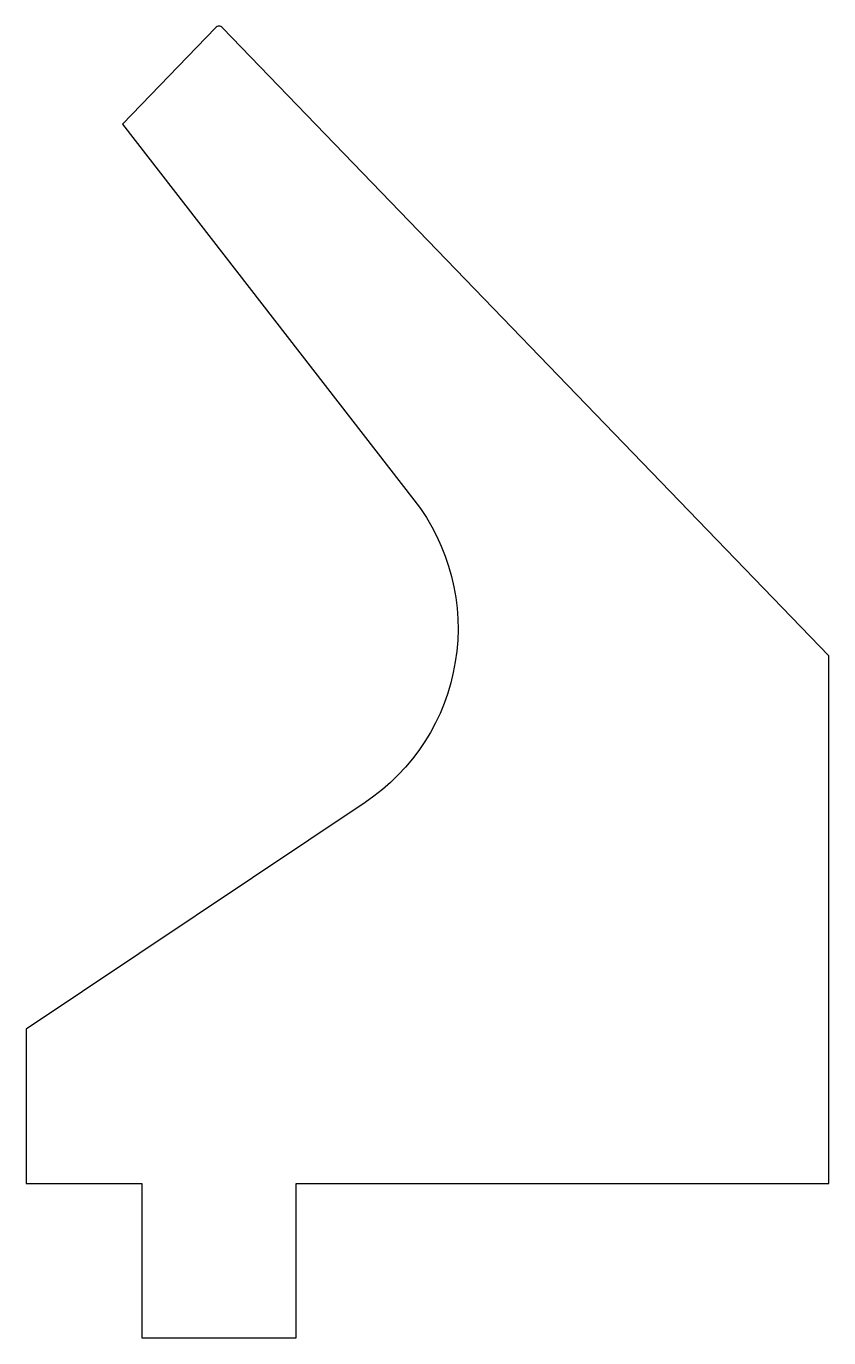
# Model space of a CAD drawing. Header units: millimetres. Extents: x -10 to 57, y -13 to 95.
import ezdxf

# ---------------------------------------------------------------- set-up
doc = ezdxf.new("R2010")
doc.units = ezdxf.units.MM
doc.layers.get('0').update_dxf_attribs({"linetype": 'CONTINUOUS'})

msp = doc.modelspace()

# ---------------------------------------------------------------- linework, layer by layer
msp.add_lwpolyline([(6.06, 95.13), (-1.59, 87.2), (22.41, 56.27, -0.435015), (18.38, 31.36), (-9.53, 12.7), (-9.53, 0), (0, 0), (0, -12.7), (12.7, -12.7), (12.7, 0), (56.57, 0), (56.57, 43.42), (6.64, 95.13, 0.424475)], format="xyb", close=True)

doc.saveas('drawing.dxf')
